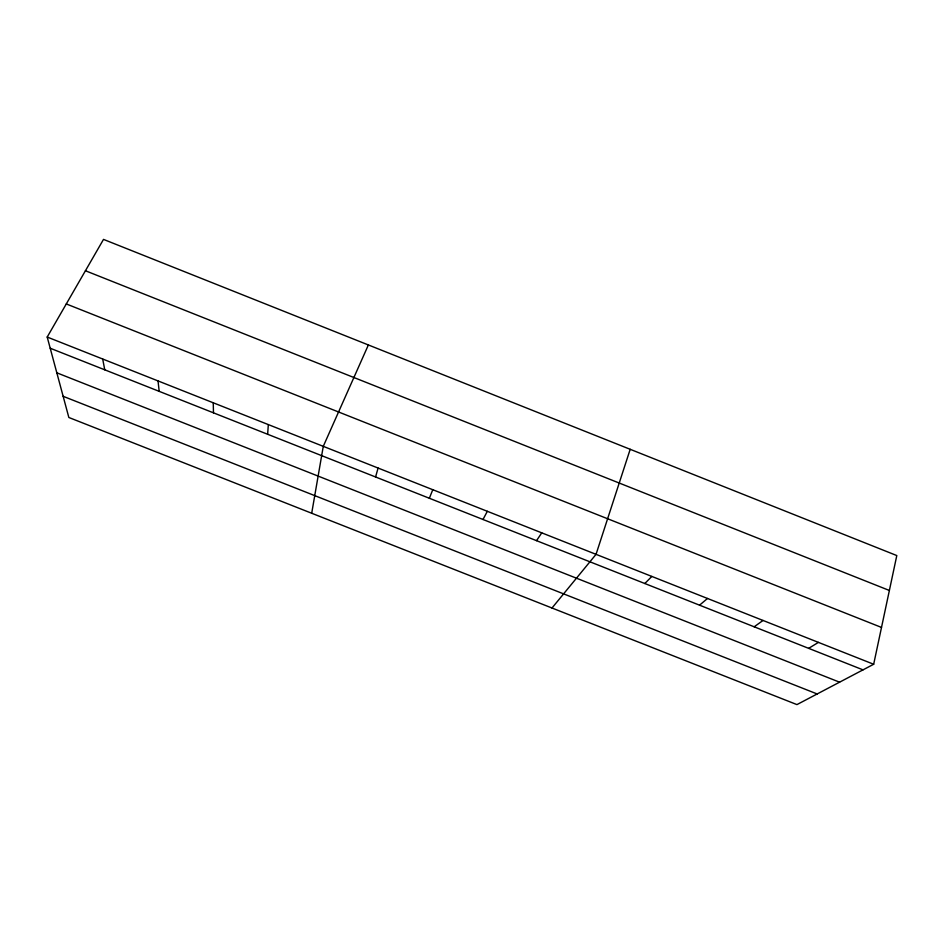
<?xml version="1.0" encoding="UTF-8"?>
<svg xmlns="http://www.w3.org/2000/svg" width="944" height="944" viewBox="0 0 944 944"><rect width="100%" height="100%" fill="white"/><g stroke="black" fill="none" stroke-linecap="round" stroke-linejoin="round"><path stroke-width="1.42" d="M267.636 434.264L268.332 424.599M311.697 513.253L323.273 446.347L368.372 344.961M873.672 664.257L896.8 555.556L103.51 239.398L47.2 337.043L68.841 417.484L796.937 704.602L873.672 664.257L47.2 337.043M375.57 476.98L378.096 468.047M630.191 449.297L596.042 554.34L551.992 608.019M429.355 498.255L432.777 489.7M483.009 519.483L487.328 511.306M536.522 540.664L541.75 532.853M644.811 583.51L651.844 576.43M699.563 605.175L707.504 598.472M754.185 626.792L763.035 620.456M808.666 648.351L818.413 642.38M50.209 348.23L863.017 669.862M56.829 372.821L839.582 682.182M63.142 396.303L817.174 693.97M85.432 270.751L889.366 590.472M66.292 303.944L881.507 627.43M102.684 359.015L104.76 369.812M158.037 380.928L159.182 391.347M213.25 402.793L213.474 412.835"/></g></svg>
